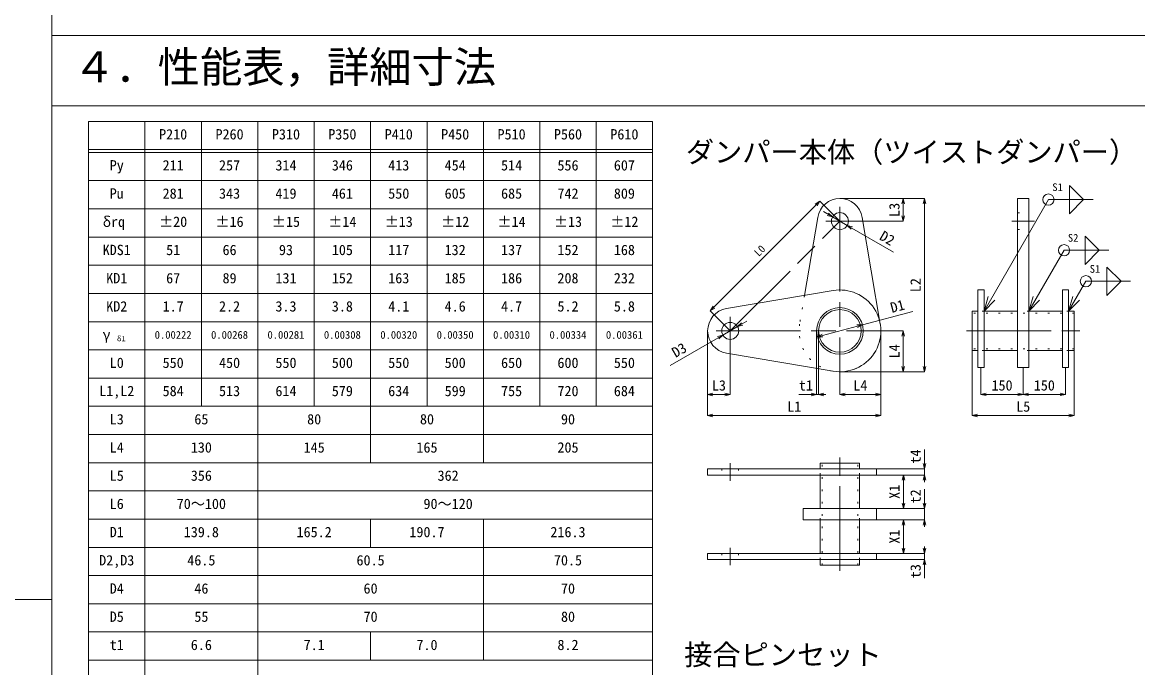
# Model space of a CAD drawing. Units: millimetres on the paper. Extents: x -210 to 210, y -148 to 148.
# Drawn here: x -59.2 to 99, y -57.7 to 33.8 of the extents above; entities that cross this region are included whole.
import ezdxf
from ezdxf.enums import TextEntityAlignment as Align

# ---------------------------------------------------------------- set-up
doc = ezdxf.new("R2010")
doc.units = ezdxf.units.MM
for name, pattern in [('CHAIN', [18.5, 12, -1.5, 3.5, -1.5]), ('CHAIN_DOUBLE_DASH', [23.5, 12, -1.5, 3.5, -1.5, 3.5, -1.5]), ('DOTTED', [1.75, 0.25, -1.5])]:
    doc.linetypes.add(name, pattern=pattern)
doc.layers.add('0-0_レイヤ0', color=2, linetype='Continuous', lineweight=18)
doc.layers.add('0-1_レイヤ14', color=7, linetype='Continuous', lineweight=13)
doc.styles.add('ＭＳ ゴシック', font='')
doc.styles.get('ＭＳ ゴシック').set_extended_font_data('MS Gothic')

msp = doc.modelspace()

# ---------------------------------------------------------------- linework, layer by layer
at = {"layer": '0-0_レイヤ0', "color": 4}
for p, q in [((-49.8, 19.8), (-49.8, -76.6)), ((-49.8, 19.8), (30.2, 19.8)), ((-41.8, 19.8), (-41.8, -76.6)), ((-33.8, 19.8), (-33.8, -20.6)), ((-25.8, -68.6), (-25.8, 19.8)), ((-17.8, -20.6), (-17.8, 19.8)), ((-9.8, -28.6), (-9.8, 19.8)), ((-1.8, -20.6), (-1.8, 19.8)), ((6.2, -28.6), (6.2, 19.8)), ((14.2, 19.8), (14.2, -20.6)), ((22.2, 19.8), (22.2, -20.6)), ((30.2, 19.8), (30.2, -76.6)), ((-49.8, 15.8), (30.2, 15.8)), ((-49.8, 15.4), (30.2, 15.4)), ((-49.8, 11.4), (30.2, 11.4)), ((91.334, 8.714), (89.334, 10.714)), ((89.334, 10.714), (89.334, 6.714)), ((91.334, 8.714), (89.334, 6.714)), ((-49.8, 7.4), (30.2, 7.4)), ((-49.8, 3.4), (30.2, 3.4)), ((93.546, 1.53), (91.546, 3.53)), ((91.546, 3.53), (91.546, -0.47)), ((93.546, 1.53), (91.546, -0.47)), ((-49.8, -0.6), (30.2, -0.6)), ((96.645, -2.872), (94.645, -0.872)), ((94.645, -0.872), (94.645, -4.872)), ((96.645, -2.872), (94.645, -4.872)), ((-49.8, -4.6), (30.2, -4.6)), ((-49.8, -8.6), (30.2, -8.6)), ((-49.8, -12.6), (30.2, -12.6)), ((-49.8, -16.6), (30.2, -16.6)), ((-49.8, -20.6), (30.2, -20.6)), ((-49.8, -24.6), (30.2, -24.6)), ((-49.8, -28.6), (30.2, -28.6)), ((-49.8, -32.6), (30.2, -32.6)), ((-49.8, -36.6), (30.2, -36.6)), ((-9.8, -40.6), (-9.8, -36.6)), ((6.2, -56.6), (6.2, -36.6)), ((-49.8, -40.6), (30.2, -40.6)), ((-49.8, -44.6), (30.2, -44.6)), ((-49.8, -48.6), (30.2, -48.6)), ((-49.8, -52.6), (30.2, -52.6)), ((-9.8, -56.6), (-9.8, -52.6)), ((-49.8, -56.6), (30.2, -56.6))]:
    msp.add_line(p, q, dxfattribs=at)
at = {"layer": '0-0_レイヤ0', "color": 4, "lineweight": 13}
for p, q in [((53.927, 8.483), (38.375, -7.077)), ((53.927, 8.483), (53.265, 8.085)), ((53.927, 8.483), (53.53, 7.82)), ((56.756, 5.656), (53.927, 8.483)), ((56.756, 8.856), (68.756, 8.856)), ((65.756, 8.856), (65.568, 8.106)), ((65.756, 8.856), (65.943, 8.106)), ((65.756, 8.856), (65.756, 5.656)), ((68.756, 8.856), (68.568, 8.106)), ((68.756, 8.856), (68.943, 8.106)), ((68.756, 8.856), (68.756, -15.704)), ((55.716, 6.261), (54.973, 6.474)), ((55.716, 6.261), (55.16, 6.799)), ((65.756, 5.656), (65.568, 6.406)), ((65.756, 5.656), (65.943, 6.406)), ((57.812, 5.051), (58.555, 4.839)), ((57.812, 5.051), (58.367, 4.514)), ((58.773, 5.656), (65.756, 5.656)), ((89.203, -7.108), (91.649, -2.872)), ((91.649, -2.872), (97.998, -2.872)), ((77.203, -7.108), (77.804, -5.007)), ((77.203, -7.108), (78.722, -5.537)), ((83.563, -7.108), (84.164, -5.007)), ((83.563, -7.108), (85.082, -5.537)), ((89.203, -7.108), (89.804, -5.007)), ((89.203, -7.108), (90.722, -5.537)), ((38.375, -7.077), (38.772, -6.414)), ((38.375, -7.077), (39.037, -6.679)), ((41.204, -9.904), (38.375, -7.077)), ((42.252, -9.299), (42.807, -8.761)), ((42.252, -9.299), (42.995, -9.086)), ((59.955, -9.049), (59.182, -9.062)), ((59.955, -9.049), (59.279, -9.424)), ((38.004, -9.904), (38.004, -21.904)), ((40.156, -10.509), (39.413, -10.721)), ((40.156, -10.509), (39.6, -11.046)), ((53.46, -9.904), (53.46, -18.904)), ((53.572, -10.759), (54.248, -10.384)), ((53.572, -10.759), (54.345, -10.746)), ((53.744, -9.904), (53.744, -18.904)), ((58.284, -9.904), (65.756, -9.904)), ((62.564, -9.904), (62.564, -21.904)), ((65.756, -9.904), (65.568, -10.654)), ((65.756, -9.904), (65.943, -10.654)), ((65.756, -15.704), (65.756, -9.904)), ((41.204, -11.914), (41.204, -18.904)), ((75.523, -12.7), (75.523, -21.904)), ((90.003, -12.7), (90.003, -21.904)), ((56.764, -15.704), (65.756, -15.704)), ((56.764, -15.704), (68.756, -15.704)), ((65.756, -15.704), (65.568, -14.954)), ((65.756, -15.704), (65.943, -14.954)), ((68.756, -15.704), (68.568, -14.954)), ((68.756, -15.704), (68.943, -14.954)), ((76.763, -15.104), (76.763, -18.904)), ((82.763, -15.104), (82.763, -18.904)), ((88.763, -15.104), (88.763, -18.904)), ((38.004, -18.904), (38.754, -18.717)), ((38.004, -18.904), (38.754, -19.092)), ((38.004, -18.904), (41.204, -18.904)), ((41.204, -18.904), (40.454, -18.717)), ((41.204, -18.904), (40.454, -19.092)), ((53.46, -18.904), (52.71, -18.717)), ((53.46, -18.904), (52.71, -19.092)), ((53.744, -18.904), (54.494, -18.717)), ((53.744, -18.904), (54.494, -19.092)), ((56.764, -18.904), (57.514, -19.092)), ((56.764, -18.904), (62.564, -18.904)), ((62.564, -18.904), (61.814, -18.717)), ((62.564, -18.904), (61.814, -19.092)), ((76.763, -18.904), (77.513, -18.716)), ((76.763, -18.904), (77.513, -19.091)), ((76.763, -18.904), (82.763, -18.904)), ((82.763, -18.904), (82.013, -18.716)), ((82.763, -18.904), (82.013, -19.091)), ((82.763, -18.904), (83.513, -18.716)), ((82.763, -18.904), (83.513, -19.091)), ((82.763, -18.904), (88.763, -18.904)), ((88.763, -18.904), (88.013, -18.716)), ((88.763, -18.904), (88.013, -19.091)), ((38.004, -21.904), (38.754, -21.716)), ((38.004, -21.904), (38.754, -22.091)), ((38.004, -21.904), (62.564, -21.904)), ((62.564, -21.904), (61.814, -21.716)), ((62.564, -21.904), (61.814, -22.091)), ((75.523, -21.904), (76.273, -21.716)), ((75.523, -21.904), (76.273, -22.091)), ((75.523, -21.904), (90.003, -21.904)), ((90.003, -21.904), (89.253, -21.716)), ((90.003, -21.904), (89.253, -22.091)), ((61.963, -29.464), (68.763, -29.464)), ((68.763, -29.464), (68.576, -28.714)), ((68.763, -29.464), (68.951, -28.714)), ((61.963, -30.344), (68.763, -30.344)), ((65.763, -30.344), (65.576, -31.094)), ((65.763, -30.344), (65.951, -31.094)), ((65.763, -30.344), (65.763, -35.104)), ((68.763, -30.344), (68.576, -31.094)), ((68.763, -30.344), (68.951, -31.094)), ((65.763, -35.104), (65.576, -34.354)), ((65.763, -35.104), (65.951, -34.354)), ((68.763, -35.104), (68.576, -34.354)), ((68.763, -35.104), (68.951, -34.354)), ((61.963, -35.104), (68.763, -35.104)), ((61.963, -36.704), (68.763, -36.704)), ((65.763, -36.704), (65.576, -37.454)), ((65.763, -36.704), (65.951, -37.454)), ((65.763, -36.704), (65.763, -41.464)), ((68.763, -36.704), (68.576, -37.454)), ((68.763, -36.704), (68.951, -37.454)), ((65.763, -41.464), (65.576, -40.714)), ((65.763, -41.464), (65.951, -40.714)), ((68.763, -41.464), (68.576, -40.714)), ((68.763, -41.464), (68.951, -40.714)), ((61.963, -41.464), (68.763, -41.464)), ((61.963, -42.344), (68.763, -42.344)), ((68.763, -42.344), (68.576, -43.094)), ((68.763, -42.344), (68.951, -43.094))]:
    msp.add_line(p, q, dxfattribs=at)
at = {"layer": '0-0_レイヤ0'}
for p, q in [((83.563, 8.856), (81.963, 8.856)), ((81.963, 8.856), (81.963, -15.104)), ((53.609, 6.191), (51.734, -4.874)), ((59.919, 6.191), (62.482, -8.935)), ((40.669, -6.749), (55.795, -4.185)), ((76.323, -4.104), (77.203, -4.104)), ((76.323, -4.104), (76.323, -15.104)), ((77.203, -4.104), (77.203, -15.104)), ((88.323, -4.104), (89.203, -4.104)), ((88.323, -4.104), (88.323, -15.104)), ((89.203, -4.104), (89.203, -15.104)), ((76.323, -7.108), (75.523, -7.108)), ((75.523, -7.108), (75.523, -12.7)), ((81.963, -7.108), (77.203, -7.108)), ((88.323, -7.108), (83.563, -7.108)), ((90.003, -7.108), (89.203, -7.108)), ((90.003, -7.108), (90.003, -12.7)), ((40.669, -13.059), (55.795, -15.622)), ((76.323, -12.7), (75.523, -12.7)), ((81.963, -12.7), (77.203, -12.7)), ((88.323, -12.7), (83.563, -12.7)), ((90.003, -12.7), (89.203, -12.7)), ((76.323, -15.104), (77.203, -15.104)), ((88.323, -15.104), (89.203, -15.104)), ((38.003, -29.464), (38.003, -30.344)), ((38.003, -29.464), (61.963, -29.464)), ((53.967, -29.464), (53.967, -28.664)), ((53.967, -28.664), (59.559, -28.664)), ((59.559, -29.464), (59.559, -28.664)), ((61.963, -29.464), (61.963, -30.344)), ((38.003, -30.344), (61.963, -30.344)), ((53.967, -35.104), (53.967, -30.344)), ((59.559, -35.104), (59.559, -30.344)), ((51.558, -36.704), (51.558, -35.104)), ((51.558, -35.104), (61.963, -35.104)), ((53.967, -41.464), (53.967, -36.704)), ((59.559, -41.464), (59.559, -36.704)), ((38.003, -41.464), (38.003, -42.344)), ((38.003, -41.464), (61.963, -41.464)), ((38.003, -42.344), (61.963, -42.344)), ((53.967, -43.144), (53.967, -42.344)), ((59.559, -43.144), (59.559, -42.344)), ((61.963, -41.464), (61.963, -42.344)), ((53.967, -43.144), (59.559, -43.144))]:
    msp.add_line(p, q, dxfattribs=at)
at = {"layer": '0-0_レイヤ0', "color": 4, "linetype": 'CHAIN'}
for p, q in [((56.756, 7.666), (56.764, -11.424)), ((58.773, 5.656), (54.753, 5.656)), ((81.163, 5.656), (84.363, 5.656)), ((41.204, -7.894), (41.204, -11.914)), ((39.194, -9.904), (58.284, -9.904)), ((74.723, -9.904), (90.803, -9.904)), ((56.763, -43.944), (56.763, -27.864)), ((41.203, -31.144), (41.203, -28.664)), ((41.203, -43.144), (41.203, -40.664))]:
    msp.add_line(p, q, dxfattribs=at)
at = {"layer": '0-0_レイヤ0', "linetype": 'DOTTED'}
for p, q in [((81.963, 6.856), (83.563, 6.856)), ((81.963, 4.456), (83.563, 4.456)), ((51.734, -4.874), (51.045, -8.935)), ((90.003, -7.372), (75.523, -7.372)), ((77.203, -7.108), (76.323, -7.108)), ((83.563, -7.108), (81.963, -7.108)), ((89.203, -7.108), (88.323, -7.108)), ((90.003, -12.436), (75.523, -12.436)), ((77.203, -12.7), (76.323, -12.7)), ((83.563, -12.7), (81.963, -12.7)), ((89.203, -12.7), (88.323, -12.7)), ((40.003, -29.464), (40.003, -30.344)), ((42.403, -29.464), (42.403, -30.344)), ((53.967, -30.344), (53.967, -29.464)), ((54.231, -43.144), (54.231, -28.664)), ((59.295, -43.144), (59.295, -28.664)), ((59.559, -30.344), (59.559, -29.464)), ((53.967, -36.704), (53.967, -35.104)), ((59.559, -36.704), (59.559, -35.104)), ((40.003, -41.464), (40.003, -42.344)), ((42.403, -41.464), (42.403, -42.344)), ((53.967, -42.344), (53.967, -41.464)), ((59.559, -42.344), (59.559, -41.464))]:
    msp.add_line(p, q, dxfattribs=at)
at = {"layer": '0-0_レイヤ0', "color": 4, "linetype": 'CHAIN_DOUBLE_DASH'}
msp.add_line((41.204, -9.904), (56.756, 5.656), dxfattribs=at)
at = {"layer": '0-0_レイヤ0', "color": 4, "lineweight": 13}
for points in [[(77.203, -7.108), (86.338, 8.714), (92.687, 8.714)], [(54.417, 7.011), (55.716, 6.261), (57.812, 5.051), (64.382, 1.258)], [(83.563, -7.108), (88.55, 1.53), (94.899, 1.53)], [(53.572, -10.759), (59.955, -9.049), (67.095, -7.135)], [(32.673, -14.829), (40.156, -10.509), (42.252, -9.299), (43.551, -8.549)], [(56.764, -11.424), (56.764, -18.904), (57.514, -18.717)], [(50.942, -18.904), (53.46, -18.904), (53.744, -18.904), (54.744, -18.904)], [(68.763, -26.713), (68.763, -29.464), (68.763, -30.344), (68.763, -31.344)], [(68.763, -32.369), (68.763, -35.104), (68.763, -36.704), (68.763, -37.704)], [(68.763, -40.464), (68.763, -41.464), (68.763, -42.344), (68.763, -44.972)]]:
    msp.add_lwpolyline(points, dxfattribs=at)
at = {"layer": '0-0_レイヤ0'}
for points in [[(83.563, 8.856), (83.563, -15.104), (81.963, -15.104)], [(51.558, -36.704), (61.963, -36.704), (61.963, -35.104)]]:
    msp.add_lwpolyline(points, dxfattribs=at)
at = {"layer": '0-0_レイヤ0', "color": 4}
for centre in [(86.338, 8.714), (88.55, 1.53), (91.649, -2.872)]:
    msp.add_circle(centre, 0.8, dxfattribs=at)
at = {"layer": '0-0_レイヤ0'}
for centre, radius in [((56.764, 5.656), 1.21), ((56.764, -9.904), 3.304), ((56.764, -9.904), 3.02), ((41.204, -9.904), 1.21)]:
    msp.add_circle(centre, radius, dxfattribs=at)
for centre, radius, start, end in [((56.764, 5.656), 3.2, 9.61897, 170.38103), ((56.764, -9.904), 5.8, 260.38103, 99.61897), ((41.204, -9.904), 3.2, 99.61897, 260.38103)]:
    msp.add_arc(centre, radius, start, end, dxfattribs=at)
at = {"layer": '0-0_レイヤ0', "linetype": 'DOTTED'}
msp.add_arc((56.764, -9.904), 5.8, 170.38103, 9.61897, dxfattribs=at)
at = {"layer": '0-1_レイヤ14', "lineweight": 18}
for p, q in [((-55, -140), (-55, 120)), ((-55, 32), (200, 32)), ((-55, 22), (200, 22)), ((-200, -48), (-55, -48))]:
    msp.add_line(p, q, dxfattribs=at)

# ---------------------------------------------------------------- texts
at = {"layer": '0-0_レイヤ0', "color": 7, "style": 'ＭＳ ゴシック'}
for s, height, p in [('P210', 1.466, (-39.8, 16.8)), ('P260', 1.466, (-31.8, 16.8)), ('P310', 1.466, (-23.8, 16.8)), ('P350', 1.466, (-15.8, 16.8)), ('P410', 1.466, (-7.8, 16.8)), ('P450', 1.466, (0.2, 16.8)), ('P510', 1.466, (8.2, 16.8)), ('P560', 1.466, (16.2, 16.8)), ('P610', 1.466, (24.2, 16.8)), ('ダンパー本体（ツイストダンパー）', 2.933, (34.92, 13.112)), ('Py', 1.466, (-46.8, 12.4)), ('211', 1.466, (-39.3, 12.4)), ('257', 1.466, (-31.3, 12.4)), ('314', 1.466, (-23.3, 12.4)), ('346', 1.466, (-15.3, 12.4)), ('413', 1.466, (-7.3, 12.4)), ('454', 1.466, (0.7, 12.4)), ('514', 1.466, (8.7, 12.4)), ('556', 1.466, (16.7, 12.4)), ('607', 1.466, (24.7, 12.4)), ('Pu', 1.466, (-46.8, 8.4)), ('281', 1.466, (-39.3, 8.4)), ('343', 1.466, (-31.3, 8.4)), ('419', 1.466, (-23.3, 8.4)), ('461', 1.466, (-15.3, 8.4)), ('550', 1.466, (-7.3, 8.4)), ('605', 1.466, (0.7, 8.4)), ('685', 1.466, (8.7, 8.4)), ('742', 1.466, (16.7, 8.4)), ('809', 1.466, (24.7, 8.4)), ('S1', 1.1, (86.885, 9.59)), ('δrq', 1.466, (-47.8, 4.4)), ('±20', 1.466, (-39.8, 4.4)), ('±16', 1.466, (-31.8, 4.4)), ('±15', 1.466, (-23.8, 4.4)), ('±14', 1.466, (-15.8, 4.4)), ('±13', 1.466, (-7.8, 4.4)), ('±12', 1.466, (0.2, 4.4)), ('±14', 1.466, (8.2, 4.4)), ('±13', 1.466, (16.2, 4.4)), ('±12', 1.466, (24.2, 4.4)), ('S2', 1.1, (89.097, 2.405)), ('KDS1', 1.466, (-47.8, 0.4)), ('51', 1.466, (-38.8, 0.4)), ('66', 1.466, (-30.8, 0.4)), ('93', 1.466, (-22.8, 0.4)), ('105', 1.466, (-15.3, 0.4)), ('117', 1.466, (-7.3, 0.4)), ('132', 1.466, (0.7, 0.4)), ('137', 1.466, (8.7, 0.4)), ('152', 1.466, (16.7, 0.4)), ('168', 1.466, (24.7, 0.4)), ('S1', 1.1, (92.196, -1.996)), ('KD1', 1.466, (-47.3, -3.6)), ('67', 1.466, (-38.8, -3.6)), ('89', 1.466, (-30.8, -3.6)), ('131', 1.466, (-23.3, -3.6)), ('152', 1.466, (-15.3, -3.6)), ('163', 1.466, (-7.3, -3.6)), ('185', 1.466, (0.7, -3.6)), ('186', 1.466, (8.7, -3.6)), ('208', 1.466, (16.7, -3.6)), ('232', 1.466, (24.7, -3.6)), ('KD2', 1.466, (-47.3, -7.6)), ('1.7', 1.466, (-39.3, -7.6)), ('2.2', 1.466, (-31.3, -7.6)), ('3.3', 1.466, (-23.3, -7.6)), ('3.8', 1.466, (-15.3, -7.6)), ('4.1', 1.466, (-7.3, -7.6)), ('4.6', 1.466, (0.7, -7.6)), ('4.7', 1.466, (8.7, -7.6)), ('5.2', 1.466, (16.7, -7.6)), ('5.8', 1.466, (24.7, -7.6)), ('γ\u3000', 1.466, (-47.8, -11.6)), ('δ1', 0.7331, (-45.8, -11.6)), ('0.00222', 1.1, (-40.425, -11.35)), ('0.00268', 1.1, (-32.425, -11.35)), ('0.00281', 1.1, (-24.425, -11.35)), ('0.00308', 1.1, (-16.425, -11.35)), ('0.00320', 1.1, (-8.425, -11.35)), ('0.00350', 1.1, (-0.425, -11.35)), ('0.00310', 1.1, (7.575, -11.35)), ('0.00334', 1.1, (15.575, -11.35)), ('0.00361', 1.1, (23.575, -11.35)), ('L0', 1.466, (-46.8, -15.6)), ('550', 1.466, (-39.3, -15.6)), ('450', 1.466, (-31.3, -15.6)), ('550', 1.466, (-23.3, -15.6)), ('500', 1.466, (-15.3, -15.6)), ('550', 1.466, (-7.3, -15.6)), ('500', 1.466, (0.7, -15.6)), ('650', 1.466, (8.7, -15.6)), ('600', 1.466, (16.7, -15.6)), ('550', 1.466, (24.7, -15.6)), ('L3', 1.466, (38.604, -18.804)), ('t1', 1.466, (50.942, -18.804)), ('L4', 1.466, (58.664, -18.804)), ('150', 1.466, (78.263, -18.804)), ('150', 1.466, (84.263, -18.804)), ('L1,L2', 1.466, (-48.3, -19.6)), ('584', 1.466, (-39.3, -19.6)), ('513', 1.466, (-31.3, -19.6)), ('614', 1.466, (-23.3, -19.6)), ('579', 1.466, (-15.3, -19.6)), ('634', 1.466, (-7.3, -19.6)), ('599', 1.466, (0.7, -19.6)), ('755', 1.466, (8.7, -19.6)), ('720', 1.466, (16.7, -19.6)), ('684', 1.466, (24.7, -19.6)), ('L1', 1.466, (49.284, -21.804)), ('L5', 1.466, (81.763, -21.804)), ('L3', 1.466, (-46.8, -23.6)), ('65', 1.466, (-34.8, -23.6)), ('80', 1.466, (-18.8, -23.6)), ('80', 1.466, (-2.8, -23.6)), ('90', 1.466, (17.2, -23.6)), ('L4', 1.466, (-46.8, -27.6)), ('130', 1.466, (-35.3, -27.6)), ('145', 1.466, (-19.3, -27.6)), ('165', 1.466, (-3.3, -27.6)), ('205', 1.466, (16.7, -27.6)), ('L5', 1.466, (-46.8, -31.6)), ('356', 1.466, (-35.3, -31.6)), ('362', 1.466, (-0.3, -31.6)), ('L6', 1.466, (-46.8, -35.6)), ('70～100', 1.466, (-37.3, -35.6)), ('90～120', 1.466, (-2.3, -35.6)), ('D1', 1.466, (-46.8, -39.6)), ('139.8', 1.466, (-36.3, -39.6)), ('165.2', 1.466, (-20.3, -39.6)), ('190.7', 1.466, (-4.3, -39.6)), ('216.3', 1.466, (15.7, -39.6)), ('D2,D3', 1.466, (-48.3, -43.6)), ('46.5', 1.466, (-35.8, -43.6)), ('60.5', 1.466, (-11.8, -43.6)), ('70.5', 1.466, (16.2, -43.6)), ('D4', 1.466, (-46.8, -47.6)), ('46', 1.466, (-34.8, -47.6)), ('60', 1.466, (-10.8, -47.6)), ('70', 1.466, (17.2, -47.6)), ('D5', 1.466, (-46.8, -51.6)), ('55', 1.466, (-34.8, -51.6)), ('70', 1.466, (-10.8, -51.6)), ('80', 1.466, (17.2, -51.6)), ('t1', 1.466, (-46.8, -55.6)), ('6.6', 1.466, (-35.3, -55.6)), ('7.1', 1.466, (-19.3, -55.6)), ('7.0', 1.466, (-3.3, -55.6)), ('8.2', 1.466, (16.7, -55.6)), ('接合ピンセット', 2.933, (34.68, -58.169))]:
    msp.add_text(s, height=height, dxfattribs=at).set_placement(p, align=Align.BOTTOM_LEFT)
for s, height, rotation, p in [('L3', 1.466, 90, (65.656, 6.256)), ('D2', 1.466, 330, (62.034, 2.729)), ('L0', 1.1, 45.013, (45.479, 0.314)), ('L2', 1.466, 90, (68.656, -4.424)), ('D1', 1.466, 15, (64.264, -7.79)), ('D3', 1.466, 30, (33.682, -14.131)), ('L4', 1.466, 90, (65.656, -13.804)), ('t4', 1.466, 90, (68.663, -28.713)), ('X1', 1.466, 90, (65.663, -33.724)), ('t2', 1.466, 90, (68.663, -34.369)), ('X1', 1.466, 90, (65.663, -40.084)), ('t3', 1.466, 90, (68.663, -44.972))]:
    msp.add_text(s, height=height, rotation=rotation, dxfattribs=at).set_placement(p, align=Align.BOTTOM_LEFT)
at = {"layer": '0-1_レイヤ14', "style": 'ＭＳ ゴシック'}
msp.add_text('４．性能表，詳細寸法', height=4.399, dxfattribs=at).set_placement((-52, 24), align=Align.BOTTOM_LEFT)

doc.saveas('drawing.dxf')
